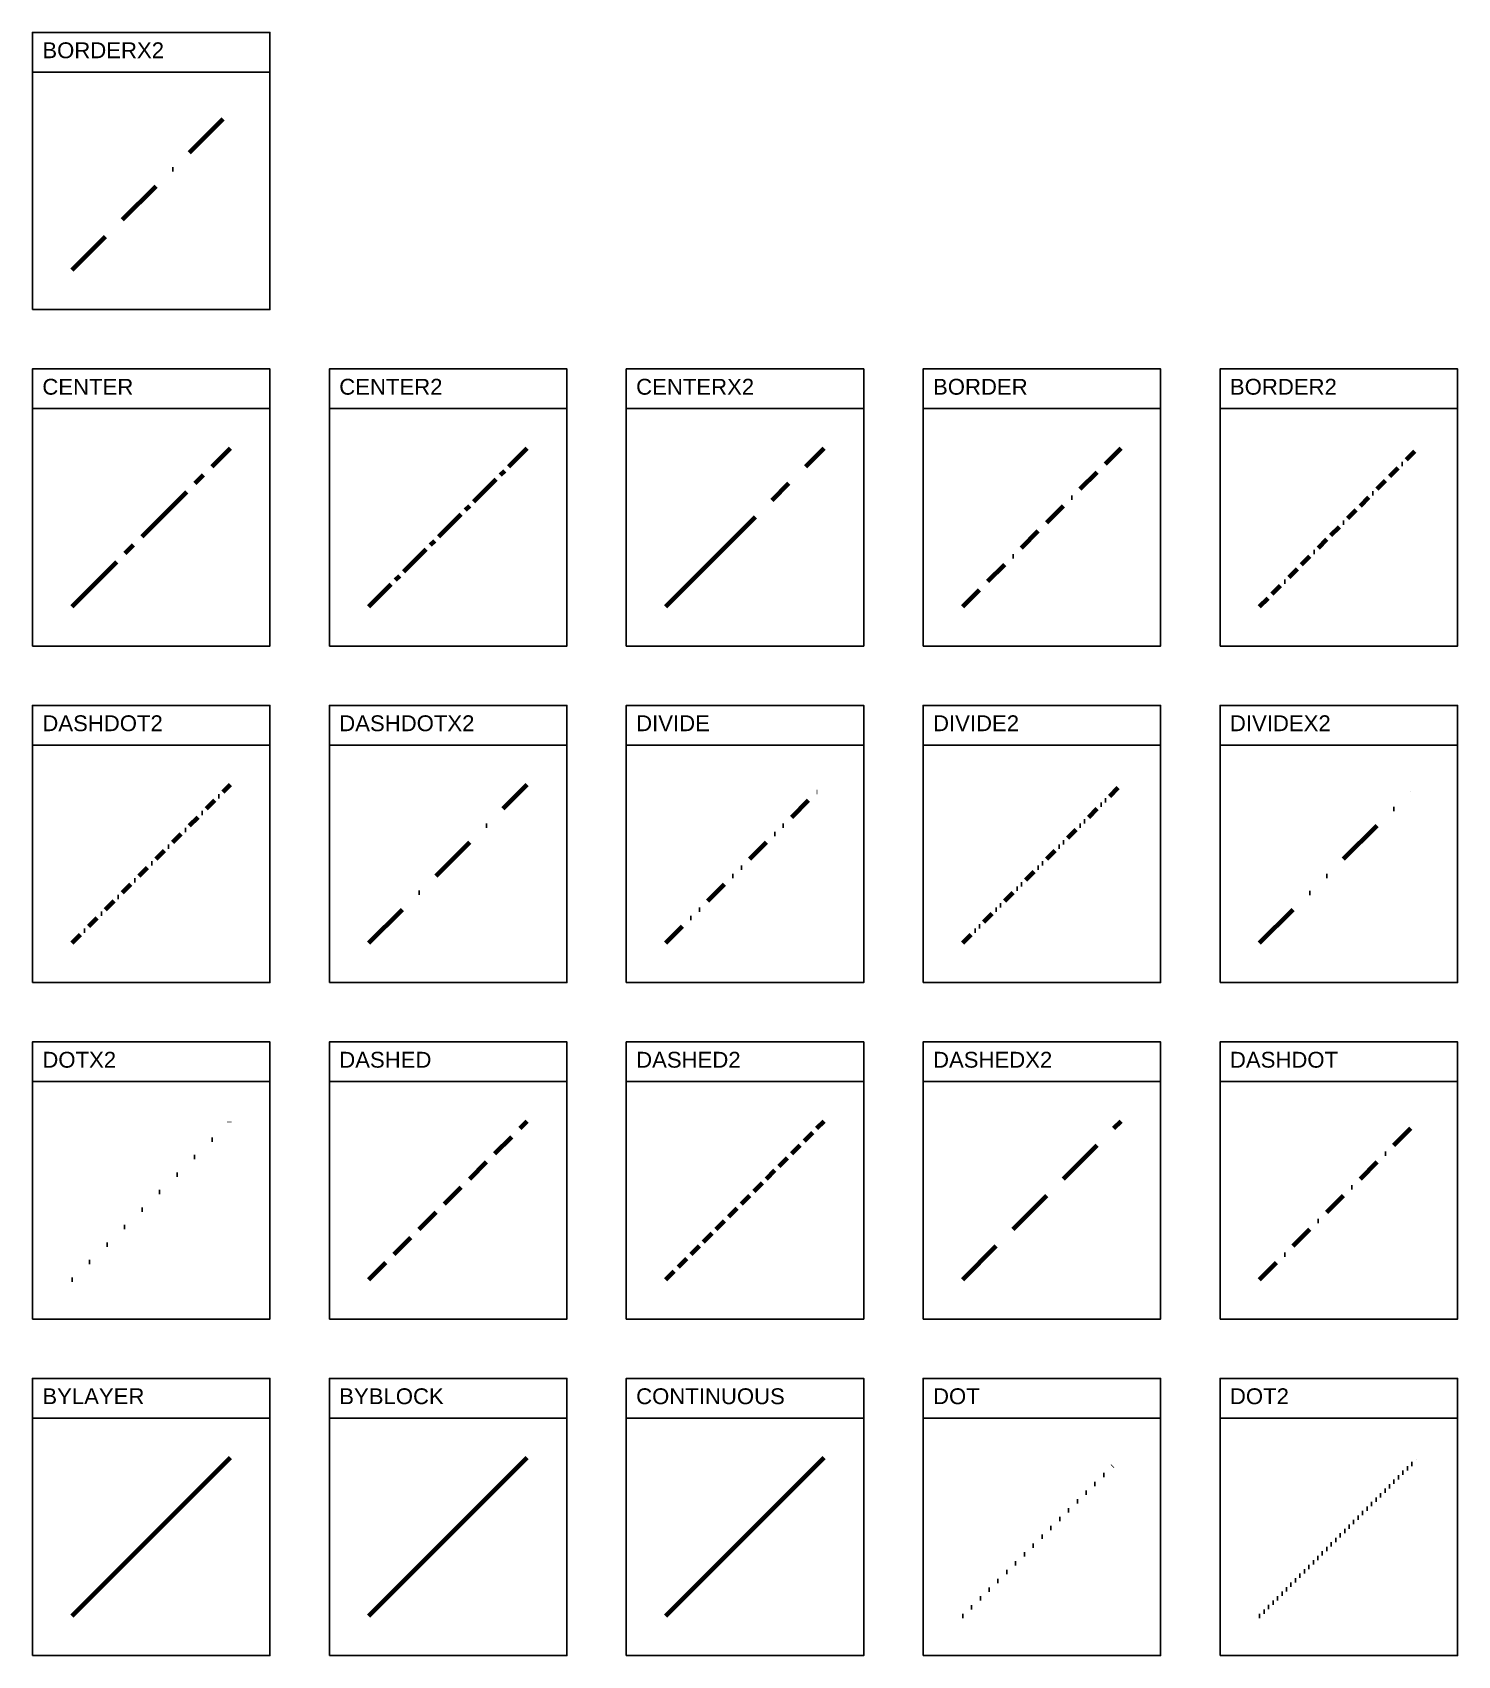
# Model space of a CAD drawing. Extents: x 15 to 735, y 15 to 835.
import ezdxf

# ---------------------------------------------------------------- set-up
doc = ezdxf.new("R2010")
doc.units = 0
for name, pattern in [('BORDER', [42, 12, -6, 12, -5.95, 0.1, -5.95]), ('BORDER2', [21, 6, -3, 6, -2.95, 0.1, -2.95]), ('BORDERX2', [84, 24, -12, 24, -11.95, 0.1, -11.95]), ('CENTER', [50, 32, -6, 6, -6]), ('CENTER2', [25, 16, -3, 3, -3]), ('CENTERX2', [100, 64, -12, 12, -12]), ('DASHDOT', [24, 12, -5.95, 0.1, -5.95]), ('DASHDOT2', [12, 6, -2.95, 0.1, -2.95]), ('DASHDOTX2', [48, 24, -11.95, 0.1, -11.95]), ('DASHED', [18, 12, -6]), ('DASHED2', [9, 6, -3]), ('DASHEDX2', [36, 24, -12]), ('DIVIDE', [30, 12, -5.9, 0.15, -5.9, 0.15, -5.9]), ('DIVIDE2', [15, 6, -2.9, 0.15, -2.9, 0.15, -2.9]), ('DIVIDEX2', [60, 24, -11.9, 0.15, -11.9, 0.15, -11.9]), ('DOT', [6.3, 0.1, -6.2]), ('DOT2', [3.2, 0.1, -3.1]), ('DOTX2', [12.5, 0.1, -12.4])]:
    doc.linetypes.add(name, pattern=pattern)
doc.layers.add('boxes', color=7, linetype='Continuous', true_color=0xffffff)
doc.layers.add('entities', color=7, linetype='Continuous', lineweight=100, true_color=0xffffff)
doc.styles.add('textstyle0', font='')
doc.styles.add('textstyle1', font='')
doc.styles.add('textstyle10', font='')
doc.styles.add('textstyle11', font='')
doc.styles.add('textstyle12', font='')
doc.styles.add('textstyle13', font='')
doc.styles.add('textstyle14', font='')
doc.styles.add('textstyle15', font='')
doc.styles.add('textstyle16', font='')
doc.styles.add('textstyle17', font='')
doc.styles.add('textstyle18', font='')
doc.styles.add('textstyle19', font='')
doc.styles.add('textstyle2', font='')
doc.styles.add('textstyle20', font='')
doc.styles.add('textstyle3', font='')
doc.styles.add('textstyle4', font='')
doc.styles.add('textstyle5', font='')
doc.styles.add('textstyle6', font='')
doc.styles.add('textstyle7', font='')
doc.styles.add('textstyle8', font='')
doc.styles.add('textstyle9', font='')
doc.styles.get('textstyle0').set_extended_font_data('Arial')
doc.styles.get('textstyle1').set_extended_font_data('Arial')
doc.styles.get('textstyle10').set_extended_font_data('Arial')
doc.styles.get('textstyle11').set_extended_font_data('Arial')
doc.styles.get('textstyle12').set_extended_font_data('Arial')
doc.styles.get('textstyle13').set_extended_font_data('Arial')
doc.styles.get('textstyle14').set_extended_font_data('Arial')
doc.styles.get('textstyle15').set_extended_font_data('Arial')
doc.styles.get('textstyle16').set_extended_font_data('Arial')
doc.styles.get('textstyle17').set_extended_font_data('Arial')
doc.styles.get('textstyle18').set_extended_font_data('Arial')
doc.styles.get('textstyle19').set_extended_font_data('Arial')
doc.styles.get('textstyle2').set_extended_font_data('Arial')
doc.styles.get('textstyle20').set_extended_font_data('Arial')
doc.styles.get('textstyle3').set_extended_font_data('Arial')
doc.styles.get('textstyle4').set_extended_font_data('Arial')
doc.styles.get('textstyle5').set_extended_font_data('Arial')
doc.styles.get('textstyle6').set_extended_font_data('Arial')
doc.styles.get('textstyle7').set_extended_font_data('Arial')
doc.styles.get('textstyle8').set_extended_font_data('Arial')
doc.styles.get('textstyle9').set_extended_font_data('Arial')

msp = doc.modelspace()

# ---------------------------------------------------------------- linework, layer by layer
at = {"layer": 'boxes'}
for p, q in [((15, 815), (135, 815)), ((15, 645), (135, 645)), ((165, 645), (285, 645)), ((315, 645), (435, 645)), ((465, 645), (585, 645)), ((615, 645), (735, 645)), ((15, 475), (135, 475)), ((165, 475), (285, 475)), ((315, 475), (435, 475)), ((465, 475), (585, 475)), ((615, 475), (735, 475)), ((15, 305), (135, 305)), ((165, 305), (285, 305)), ((315, 305), (435, 305)), ((465, 305), (585, 305)), ((615, 305), (735, 305)), ((15, 135), (135, 135)), ((165, 135), (285, 135)), ((315, 135), (435, 135)), ((465, 135), (585, 135)), ((615, 135), (735, 135))]:
    msp.add_line(p, q, dxfattribs=at)
for points in [[(15, 695), (135, 695), (135, 835), (15, 835)], [(15, 525), (135, 525), (135, 665), (15, 665)], [(165, 525), (285, 525), (285, 665), (165, 665)], [(315, 525), (435, 525), (435, 665), (315, 665)], [(465, 525), (585, 525), (585, 665), (465, 665)], [(615, 525), (735, 525), (735, 665), (615, 665)], [(15, 355), (135, 355), (135, 495), (15, 495)], [(165, 355), (285, 355), (285, 495), (165, 495)], [(315, 355), (435, 355), (435, 495), (315, 495)], [(465, 355), (585, 355), (585, 495), (465, 495)], [(615, 355), (735, 355), (735, 495), (615, 495)], [(15, 185), (135, 185), (135, 325), (15, 325)], [(165, 185), (285, 185), (285, 325), (165, 325)], [(315, 185), (435, 185), (435, 325), (315, 325)], [(465, 185), (585, 185), (585, 325), (465, 325)], [(615, 185), (735, 185), (735, 325), (615, 325)], [(15, 15), (135, 15), (135, 155), (15, 155)], [(165, 15), (285, 15), (285, 155), (165, 155)], [(315, 15), (435, 15), (435, 155), (315, 155)], [(465, 15), (585, 15), (585, 155), (465, 155)], [(615, 15), (735, 15), (735, 155), (615, 155)]]:
    msp.add_lwpolyline(points, close=True, dxfattribs=at)
at = {"layer": 'entities', "linetype": 'BORDERX2'}
msp.add_line((35, 715), (115, 795), dxfattribs=at)
at = {"layer": 'entities', "linetype": 'CENTER'}
msp.add_line((35, 545), (115, 625), dxfattribs=at)
at = {"layer": 'entities', "linetype": 'CENTER2'}
msp.add_line((185, 545), (265, 625), dxfattribs=at)
at = {"layer": 'entities', "linetype": 'CENTERX2'}
msp.add_line((335, 545), (415, 625), dxfattribs=at)
at = {"layer": 'entities', "linetype": 'BORDER'}
msp.add_line((485, 545), (565, 625), dxfattribs=at)
at = {"layer": 'entities', "linetype": 'BORDER2'}
msp.add_line((635, 545), (715, 625), dxfattribs=at)
at = {"layer": 'entities', "linetype": 'DASHDOT2'}
msp.add_line((35, 375), (115, 455), dxfattribs=at)
at = {"layer": 'entities', "linetype": 'DASHDOTX2'}
msp.add_line((185, 375), (265, 455), dxfattribs=at)
at = {"layer": 'entities', "linetype": 'DIVIDE'}
msp.add_line((335, 375), (415, 455), dxfattribs=at)
at = {"layer": 'entities', "linetype": 'DIVIDE2'}
msp.add_line((485, 375), (565, 455), dxfattribs=at)
at = {"layer": 'entities', "linetype": 'DIVIDEX2'}
msp.add_line((635, 375), (715, 455), dxfattribs=at)
at = {"layer": 'entities', "linetype": 'DOTX2'}
msp.add_line((35, 205), (115, 285), dxfattribs=at)
at = {"layer": 'entities', "linetype": 'DASHED'}
msp.add_line((185, 205), (265, 285), dxfattribs=at)
at = {"layer": 'entities', "linetype": 'DASHED2'}
msp.add_line((335, 205), (415, 285), dxfattribs=at)
at = {"layer": 'entities', "linetype": 'DASHEDX2'}
msp.add_line((485, 205), (565, 285), dxfattribs=at)
at = {"layer": 'entities', "linetype": 'DASHDOT'}
msp.add_line((635, 205), (715, 285), dxfattribs=at)
at = {"layer": 'entities'}
msp.add_line((35, 35), (115, 115), dxfattribs=at)
at = {"layer": 'entities', "linetype": 'ByBlock'}
msp.add_line((185, 35), (265, 115), dxfattribs=at)
at = {"layer": 'entities', "linetype": 'Continuous'}
msp.add_line((335, 35), (415, 115), dxfattribs=at)
at = {"layer": 'entities', "linetype": 'DOT'}
msp.add_line((485, 35), (565, 115), dxfattribs=at)
at = {"layer": 'entities', "linetype": 'DOT2'}
msp.add_line((635, 35), (715, 115), dxfattribs=at)

# ---------------------------------------------------------------- texts
at = {"layer": 'boxes', "char_height": 8, "attachment_point": 1}
for s, insert, style in [('BORDERX2', (20, 830), 'textstyle20'), ('CENTER', (20, 660), 'textstyle15'), ('CENTER2', (170, 660), 'textstyle16'), ('CENTERX2', (320, 660), 'textstyle17'), ('BORDER', (470, 660), 'textstyle18'), ('BORDER2', (620, 660), 'textstyle19'), ('DASHDOT2', (20, 490), 'textstyle10'), ('DASHDOTX2', (170, 490), 'textstyle11'), ('DIVIDE', (320, 490), 'textstyle12'), ('DIVIDE2', (470, 490), 'textstyle13'), ('DIVIDEX2', (620, 490), 'textstyle14'), ('DOTX2', (20, 320), 'textstyle5'), ('DASHED', (170, 320), 'textstyle6'), ('DASHED2', (320, 320), 'textstyle7'), ('DASHEDX2', (470, 320), 'textstyle8'), ('DASHDOT', (620, 320), 'textstyle9'), ('BYLAYER', (20, 150), 'textstyle0'), ('BYBLOCK', (170, 150), 'textstyle1'), ('CONTINUOUS', (320, 150), 'textstyle2'), ('DOT', (470, 150), 'textstyle3'), ('DOT2', (620, 150), 'textstyle4')]:
    msp.add_mtext(s, dxfattribs=dict(at, insert=insert, style=style))

doc.saveas('drawing.dxf')
